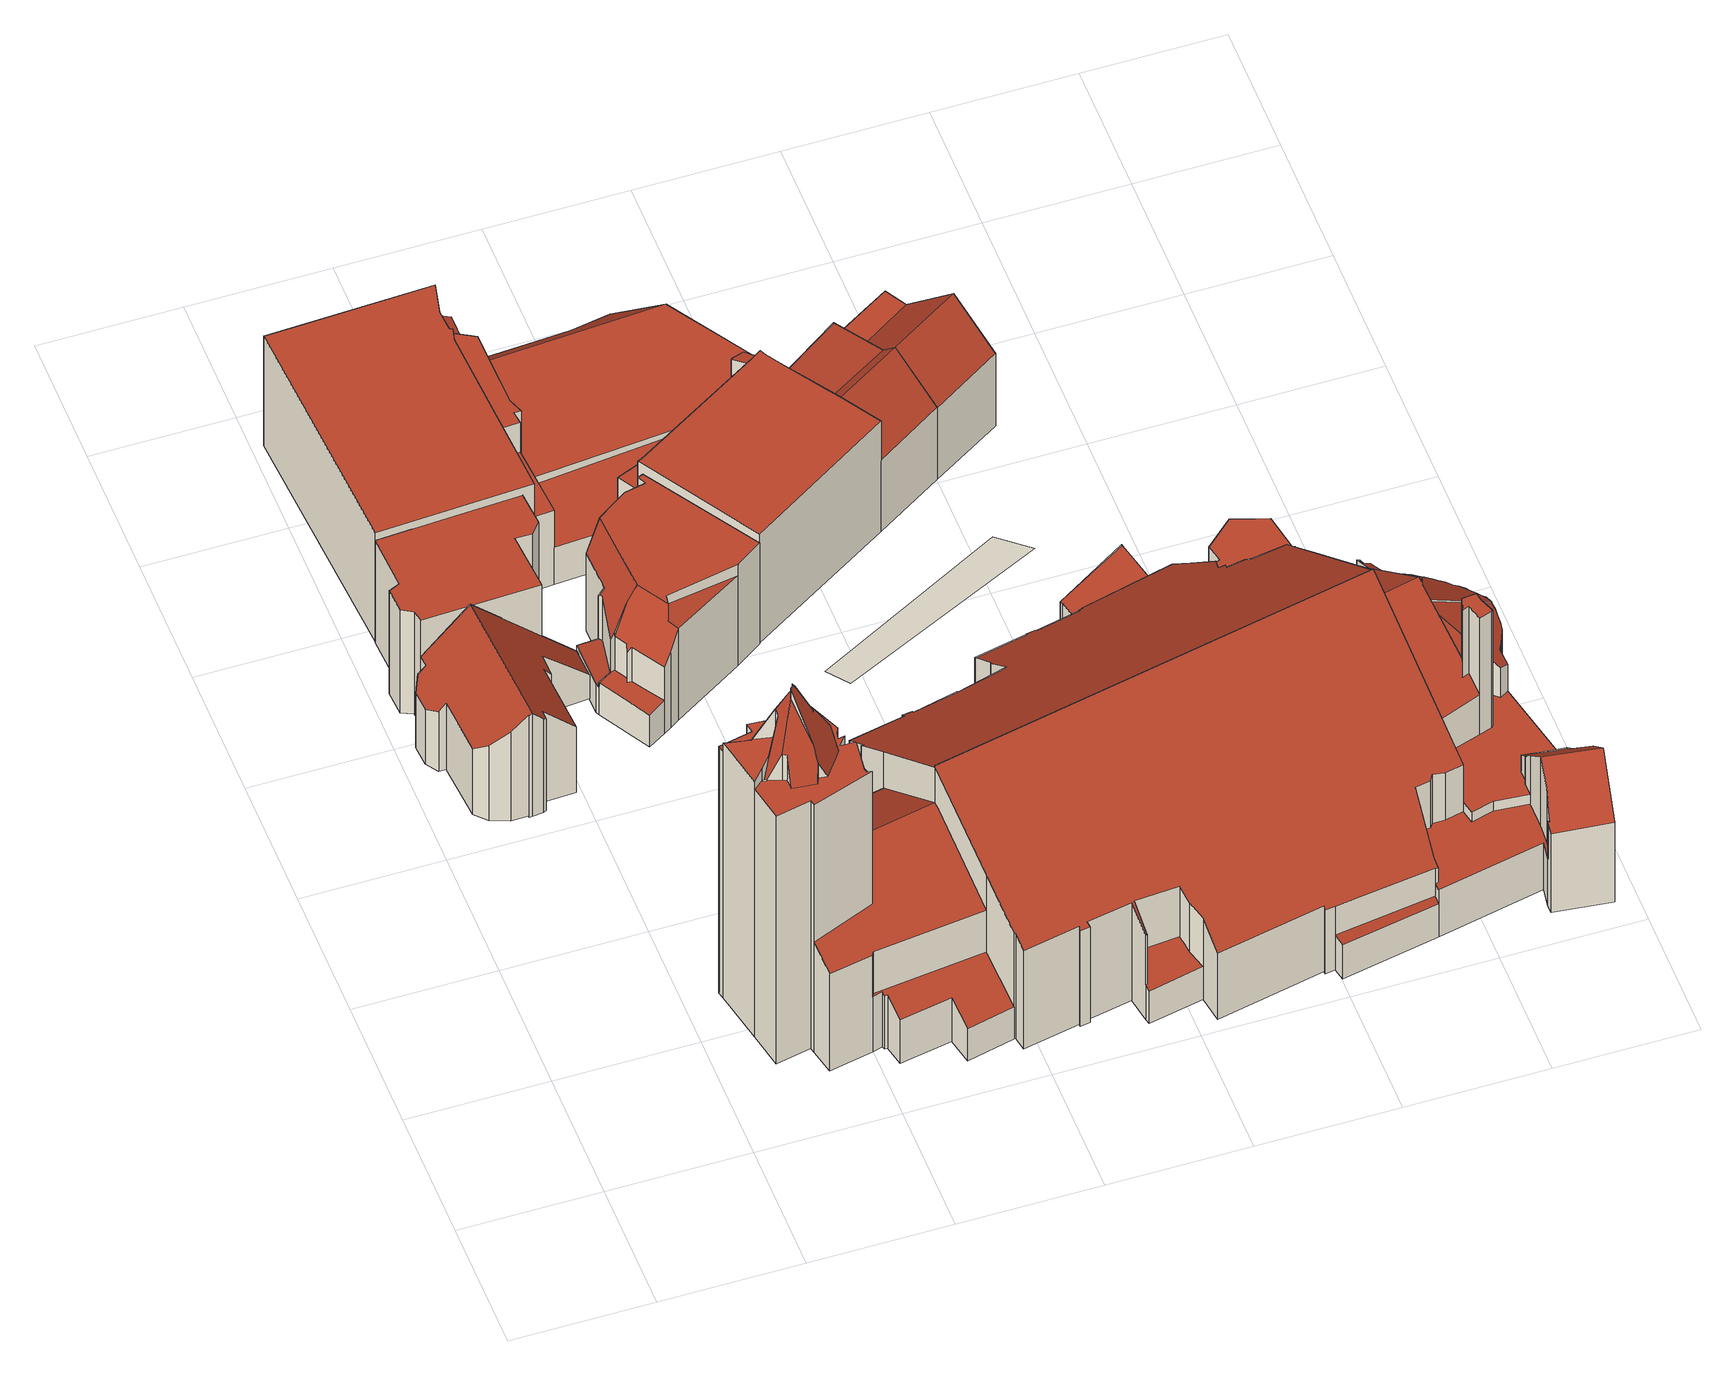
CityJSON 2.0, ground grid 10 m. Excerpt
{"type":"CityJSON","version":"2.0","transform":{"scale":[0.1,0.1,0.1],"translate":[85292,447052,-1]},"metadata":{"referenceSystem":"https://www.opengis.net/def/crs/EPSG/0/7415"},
"CityObjects":{
"building1":{"type":"Building","attributes":{"+building-volume":579.9,"+ground-elevation":-0.167,"+roof-elevation":8.51,"aantal_verblijfsobjecten":1,"bouwjaar":1927,"gebruiksdoel":"woonfunctie","kas_warenhuis":false,"oppervlakte_max":153,"oppervlakte_min":153,"rf_extrusion_mode":"standard","rf_force_lod11":false,"rf_h_pc_98p":0,"rf_h_roof_50p":7.63,"rf_h_roof_max":9.54,"rf_h_roof_min":5.55,"rf_h_roof_ridge":9.5,"rf_is_glass_roof":false,"rf_nodata_frac_wippolder":0.0383,"rf_nodata_r_wippolder":0.0727,"rf_pc_select":"PREFERRED_AND_LATEST","rf_pc_source":"wippolder","rf_pc_year":2019,"rf_pointcloud_unusable":false,"rf_pt_density_wippolder":12.58,"rf_ridgelines":1,"rf_rmse_lod22":1.17,"rf_roof_planes":4,"rf_roof_type":"slanted","rf_success":true,"rf_t_run":15,"status":"Pand in gebruik"},"children":["building1-1"]},
"building1-1":{"type":"BuildingPart","parents":["building1"],"geometry":[{"type":"Solid","lod":"2.2","boundaries":[[[[0,1,2,3,4,5,6,7,8,9,10,11,12,13,14,15,16,17,18,19,20,21,22]],[[23,1,0,24]],[[25,2,1,23]],[[26,3,2,25]],[[24,0,22,27]],[[27,22,21,28]],[[28,21,20,29]],[[29,20,19,30]],[[30,19,18,31]],[[32,14,13,33]],[[33,13,12,34]],[[31,18,17,35]],[[35,17,16,36]],[[36,16,15,37]],[[38,11,10,39]],[[34,12,11,38]],[[39,10,9,40]],[[40,9,8,41]],[[41,8,7,42]],[[42,7,6,43]],[[44,4,3,26]],[[45,5,4,44]],[[43,6,5,45]],[[37,15,14,32]],[[37,45,44,26,25,23,24,27,28,29,30,31,35,36]],[[45,37,32,33,34,38,39,40,41,42,43]]]],"semantics":{"surfaces":[{"type":"GroundSurface"},{"type":"WallSurface","on_footprint_edge":true},{"type":"RoofSurface","+roof-elevation":8.49,"rf_h_roof_50p":7.67,"rf_h_roof_max":9.78,"rf_h_roof_min":5.07,"roof-azimuth":266.71,"roof-gradient":45.84},{"type":"RoofSurface","+roof-elevation":8.14,"rf_h_roof_50p":7.16,"rf_h_roof_max":9.78,"rf_h_roof_min":1.78,"roof-azimuth":87.01,"roof-gradient":46.24}],"values":[[0,1,1,1,1,1,1,1,1,1,1,1,1,1,1,1,1,1,1,1,1,1,1,1,2,3]]}}]},
"building2":{"type":"Building","attributes":{"+building-volume":665.86,"+ground-elevation":-0.275,"+roof-elevation":9.31,"aantal_verblijfsobjecten":2,"bouwjaar":1926,"gebruiksdoel":"woonfunctie","kas_warenhuis":false,"oppervlakte_max":104,"oppervlakte_min":80,"rf_extrusion_mode":"standard","rf_force_lod11":false,"rf_h_pc_98p":0,"rf_h_roof_50p":9.28,"rf_h_roof_max":9.41,"rf_h_roof_min":9.07,"rf_is_glass_roof":false,"rf_nodata_frac_wippolder":0.00719,"rf_nodata_r_wippolder":0,"rf_pc_select":"PREFERRED_AND_LATEST","rf_pc_source":"wippolder","rf_pc_year":2019,"rf_pointcloud_unusable":false,"rf_pt_density_wippolder":9.83,"rf_ridgelines":0,"rf_rmse_lod22":0.343,"rf_roof_planes":2,"rf_roof_type":"slanted","rf_success":true,"rf_t_run":9,"status":"Pand in gebruik"},"children":["building2-1"]},
"building2-1":{"type":"BuildingPart","parents":["building2"],"geometry":[{"type":"Solid","lod":"2.2","boundaries":[[[[46,47,48,49,50,51,52,53,54,55,56]],[[57,54,53,58]],[[58,53,52,59]],[[60,55,54,57]],[[59,52,51,61]],[[62,49,48,63]],[[64,50,49,62]],[[61,51,50,64]],[[65,56,55,60]],[[66,47,46,67]],[[63,48,47,66]],[[67,46,56,65]],[[67,65,60,57,58,59,61,64,62,63,66]]]],"semantics":{"surfaces":[{"type":"GroundSurface"},{"type":"WallSurface","on_footprint_edge":true},{"type":"RoofSurface","+roof-elevation":9.31,"rf_h_roof_50p":9.29,"rf_h_roof_max":9.36,"rf_h_roof_min":9.2,"roof-azimuth":81.75,"roof-gradient":0.778}],"values":[[0,1,1,1,1,1,1,1,1,1,1,1,2]]}}]},
"building3":{"type":"Building","attributes":{"+building-volume":768.21,"+ground-elevation":-0.256,"+roof-elevation":9.16,"aantal_verblijfsobjecten":2,"bouwjaar":1928,"gebruiksdoel":"woonfunctie","kas_warenhuis":false,"oppervlakte_max":80,"oppervlakte_min":69,"rf_extrusion_mode":"standard","rf_force_lod11":false,"rf_h_pc_98p":0,"rf_h_roof_50p":9.15,"rf_h_roof_max":9.33,"rf_h_roof_min":2.72,"rf_is_glass_roof":false,"rf_nodata_frac_wippolder":0.0108,"rf_nodata_r_wippolder":0,"rf_pc_select":"PREFERRED_AND_LATEST","rf_pc_source":"wippolder","rf_pc_year":2019,"rf_pointcloud_unusable":false,"rf_pt_density_wippolder":13.33,"rf_ridgelines":0,"rf_rmse_lod22":1.33,"rf_roof_planes":8,"rf_roof_type":"slanted","rf_success":true,"rf_t_run":24,"status":"Pand in gebruik"},"children":["building3-1"]},
"building3-1":{"type":"BuildingPart","parents":["building3"],"geometry":[{"type":"Solid","lod":"2.2","boundaries":[[[[68,69,70,71,72,73,74,75,76,77,78,79,80,81,82,83,84]],[[85,86,79,78,87]],[[88,80,79,86]],[[89,69,68,90]],[[91,70,69,89]],[[92,75,74,93]],[[94,83,82,95]],[[95,82,81,96]],[[97,98,96,99]],[[99,96,81,80,88]],[[93,74,73,100]],[[100,73,72,101]],[[102,103,76,75,92]],[[104,77,76,103]],[[105,106,103,102]],[[107,108,109,110]],[[111,107,112]],[[113,84,83,94]],[[114,113,115,116]],[[87,78,77,104]],[[90,68,84,113,114]],[[117,71,70,91]],[[110,109,118,119]],[[119,118,120,121]],[[121,120,86,85]],[[122,123,124]],[[123,122,106,105]],[[101,72,71,117]],[[116,115,98,97,125]],[[125,97,108,107,111]],[[98,115,113,94,95,96]],[[106,122,124,104,103]],[[123,126,112,107,110,119,121,85,87,104,124]],[[101,117,91,126,123,105,102,92,93,100]],[[125,111,112,126,91,89,90,114,116]],[[108,97,99,88,86,120,118,109]]]],"semantics":{"surfaces":[{"type":"GroundSurface"},{"type":"WallSurface","on_footprint_edge":true},{"type":"WallSurface","on_footprint_edge":false},{"type":"RoofSurface","+roof-elevation":2.37,"rf_h_roof_50p":2.37,"rf_h_roof_max":6.82,"rf_h_roof_min":2.35,"roof-azimuth":152.25,"roof-gradient":0.583},{"type":"RoofSurface","+roof-elevation":8.34,"rf_h_roof_50p":8.31,"rf_h_roof_max":9.7,"rf_h_roof_min":8.25,"roof-azimuth":139.89,"roof-gradient":3.31},{"type":"RoofSurface","+roof-elevation":8.41,"rf_h_roof_50p":7.69,"rf_h_roof_max":9.7,"rf_h_roof_min":5.83,"roof-azimuth":239.12,"roof-gradient":59.03},{"type":"RoofSurface","+roof-elevation":9.18,"rf_h_roof_50p":9.17,"rf_h_roof_max":9.55,"rf_h_roof_min":9.13,"roof-azimuth":333.83,"roof-gradient":0.479},{"type":"RoofSurface","+roof-elevation":8.62,"rf_h_roof_50p":8.4,"rf_h_roof_max":9.53,"rf_h_roof_min":6.72,"roof-azimuth":268.27,"roof-gradient":58.81},{"type":"RoofSurface","+roof-elevation":2.75,"rf_h_roof_50p":2.74,"rf_h_roof_max":6.41,"rf_h_roof_min":2.73,"roof-azimuth":253.74,"roof-gradient":0.489}],"values":[[0,1,1,1,1,1,1,1,2,1,1,1,1,1,2,2,2,1,2,1,1,1,2,2,2,2,2,1,2,2,3,4,5,6,7,8]]}}]},
"building4":{"type":"Building","attributes":{"+building-volume":5047.17,"+ground-elevation":-0.211,"+roof-elevation":10.03,"aantal_verblijfsobjecten":7,"bouwjaar":1923,"gebruiksdoel":"winkelfunctie, woonfunctie","kas_warenhuis":false,"oppervlakte_max":479,"oppervlakte_min":64,"rf_extrusion_mode":"standard","rf_force_lod11":false,"rf_h_pc_98p":0,"rf_h_roof_50p":9.94,"rf_h_roof_max":10.19,"rf_h_roof_min":3.31,"rf_h_roof_ridge":9.86,"rf_is_glass_roof":false,"rf_nodata_frac_wippolder":0.0292,"rf_nodata_r_wippolder":0,"rf_pc_select":"PREFERRED_AND_LATEST","rf_pc_source":"wippolder","rf_pc_year":2019,"rf_pointcloud_unusable":false,"rf_pt_density_wippolder":10.65,"rf_ridgelines":1,"rf_rmse_lod22":0.272,"rf_roof_planes":20,"rf_roof_type":"slanted","rf_success":true,"rf_t_run":100,"status":"Pand in gebruik"},"children":["building4-1"]},
"building4-1":{"type":"BuildingPart","parents":["building4"],"geometry":[{"type":"Solid","lod":"2.2","boundaries":[[[[127,128,129,130,131,132,133,134,135,136,137,138,139,140,141,142,143,144,145,146,147,148]],[[149,150,130,129,151]],[[133,152,134]],[[152,133,132,153]],[[154,137,136,155]],[[156,157,155,158]],[[159,153,132,131,160]],[[160,131,130,150]],[[161,162,163,164,165]],[[165,164,166,167]],[[168,144,143,169]],[[170,168,171,172]],[[173,145,144,168,170]],[[174,139,138,175,176]],[[177,178,179,180]],[[181,182,183,184,185,186]],[[172,171,187,188]],[[176,175,189,190]],[[191,192,193,194,195]],[[196,197,198,199,200]],[[200,199,201,202]],[[175,138,137,154]],[[203,204,205,206]],[[207,147,146,208]],[[209,148,147,207]],[[210,208,146,145,173]],[[186,185,211,212]],[[185,184,213,214,215]],[[216,142,141,217]],[[167,166,150,149]],[[218,180,179,208,210]],[[219,220,178,177]],[[204,140,139,174]],[[217,141,140,204,203]],[[169,143,142,216]],[[221,206,205,182,181]],[[222,223,224,211]],[[223,225,226,227]],[[202,201,192,191]],[[228,229,225,223,222]],[[215,214,229,228]],[[230,231,220,219]],[[227,226,232,231,230]],[[214,213,233,234]],[[158,155,136,135,235]],[[212,211,224,180,218]],[[234,233,157,156]],[[235,135,134]],[[236,237,238,239]],[[240,209,241,198,197]],[[237,242,197,196]],[[243,127,148,209,240]],[[151,129,128,244]],[[194,193,245,246]],[[247,243,242,237,236]],[[244,128,127,243,247]],[[246,245,153,159]],[[188,187,206,221]],[[248,249,232,226]],[[239,238,162,161]],[[195,194,163,162]],[[198,241,249,248]],[[190,189,183,182]],[[169,216,171,168]],[[215,228,222,211,185]],[[188,221,181,186,212,218,210,173,170,172]],[[180,224,223,227,230,219,177]],[[190,182,205,204,174,176]],[[198,248,226,225,229,214,234,156,158,235,245,193,192,201,199]],[[242,243,240,197]],[[153,245,235,134,152]],[[239,161,165,167,149,151,244,247,236]],[[187,217,203,206]],[[195,162,238,237,196,200,202,191]],[[163,194,246,159,160,150,166,164]],[[249,241,209,207,208,179,178,220,231,232]],[[217,187,171,216]],[[183,189,175,154,155,157,233,213,184]]]],"semantics":{"surfaces":[{"type":"GroundSurface"},{"type":"WallSurface","on_footprint_edge":true},{"type":"WallSurface","on_footprint_edge":false},{"type":"RoofSurface","+roof-elevation":9.2,"rf_h_roof_50p":8.46,"rf_h_roof_max":10.19,"rf_h_roof_min":6.62,"roof-azimuth":148.5,"roof-gradient":44.5},{"type":"RoofSurface","+roof-elevation":9.21,"rf_h_roof_50p":9.1,"rf_h_roof_max":10.12,"rf_h_roof_min":8.97,"roof-azimuth":320.51,"roof-gradient":19.32},{"type":"RoofSurface","+roof-elevation":10.11,"rf_h_roof_50p":10.07,"rf_h_roof_max":10.19,"rf_h_roof_min":9.96,"roof-azimuth":262.72,"roof-gradient":0.888},{"type":"RoofSurface","+roof-elevation":6.89,"rf_h_roof_50p":6.86,"rf_h_roof_max":10.1,"rf_h_roof_min":6.77,"roof-azimuth":313.66,"roof-gradient":2.16},{"type":"RoofSurface","+roof-elevation":8.66,"rf_h_roof_50p":6.22,"rf_h_roof_max":10.14,"rf_h_roof_min":6.13,"roof-azimuth":320.25,"roof-gradient":5.29},{"type":"RoofSurface","+roof-elevation":3.91,"rf_h_roof_50p":3.88,"rf_h_roof_max":9.58,"rf_h_roof_min":3.77,"roof-azimuth":30.73,"roof-gradient":0.896},{"type":"RoofSurface","+roof-elevation":6.83,"rf_h_roof_50p":6.81,"rf_h_roof_max":6.86,"rf_h_roof_min":6.77,"roof-azimuth":262.93,"roof-gradient":3.01},{"type":"RoofSurface","+roof-elevation":2.81,"rf_h_roof_50p":2.31,"rf_h_roof_max":3.87,"rf_h_roof_min":-0.305,"roof-azimuth":356.69,"roof-gradient":45},{"type":"RoofSurface","+roof-elevation":10.05,"rf_h_roof_50p":10.03,"rf_h_roof_max":10.12,"rf_h_roof_min":9.93,"roof-azimuth":124.3,"roof-gradient":0.575},{"type":"RoofSurface","+roof-elevation":8.8,"rf_h_roof_50p":8.76,"rf_h_roof_max":10.16,"rf_h_roof_min":8.66,"roof-azimuth":326.24,"roof-gradient":2.7},{"type":"RoofSurface","+roof-elevation":9.61,"rf_h_roof_50p":9.6,"rf_h_roof_max":9.98,"rf_h_roof_min":9.58,"roof-azimuth":183.14,"roof-gradient":0.242},{"type":"RoofSurface","+roof-elevation":6.76,"rf_h_roof_50p":6.58,"rf_h_roof_max":10.03,"rf_h_roof_min":6.04,"roof-azimuth":104.63,"roof-gradient":28.11},{"type":"RoofSurface","+roof-elevation":3.42,"rf_h_roof_50p":3.37,"rf_h_roof_max":6.89,"rf_h_roof_min":3.27,"roof-azimuth":237.85,"roof-gradient":0.949},{"type":"RoofSurface","+roof-elevation":9.49,"rf_h_roof_50p":9.24,"rf_h_roof_max":10.17,"rf_h_roof_min":8.81,"roof-azimuth":328.1,"roof-gradient":42.67},{"type":"RoofSurface","+roof-elevation":3.29,"rf_h_roof_50p":3.25,"rf_h_roof_max":10.13,"rf_h_roof_min":3.16,"roof-azimuth":165.31,"roof-gradient":3.58}],"values":[[0,1,1,1,1,2,1,1,2,2,1,2,1,1,2,2,2,2,2,2,2,1,2,1,1,1,2,2,1,2,2,2,1,1,1,2,2,2,2,2,2,2,2,2,1,2,2,1,2,2,2,1,1,2,2,1,2,2,2,2,2,2,2,3,4,5,6,7,8,9,10,11,12,13,14,15,16,17]]}}]},
"building5":{"type":"Building","attributes":{"+building-volume":14493.46,"+ground-elevation":-0.104,"+roof-elevation":13.08,"aantal_verblijfsobjecten":1,"bouwjaar":1940,"gebruiksdoel":"bijeenkomstfunctie","kas_warenhuis":false,"oppervlakte_max":13124,"oppervlakte_min":13124,"rf_extrusion_mode":"standard","rf_force_lod11":false,"rf_h_pc_98p":0,"rf_h_roof_50p":11.06,"rf_h_roof_max":23.97,"rf_h_roof_min":3.94,"rf_h_roof_ridge":24.6,"rf_is_glass_roof":false,"rf_nodata_frac_wippolder":0.000191,"rf_nodata_r_wippolder":0.0543,"rf_pc_select":"PREFERRED_AND_LATEST","rf_pc_source":"wippolder","rf_pc_year":2019,"rf_pointcloud_unusable":false,"rf_pt_density_wippolder":16.97,"rf_ridgelines":11,"rf_rmse_lod22":0.669,"rf_roof_planes":46,"rf_roof_type":"slanted","rf_success":true,"rf_t_run":316,"status":"Pand in gebruik"},"children":["building5-1"]},
"building5-1":{"type":"BuildingPart","parents":["building5"],"geometry":[{"type":"Solid","lod":"2.2","boundaries":[[[[250,251,252,253,254,255,256,257,258,259,260,261,262,263,264,265,266,267,268,269,270,271,272,273,274,275,276,277,278,279,280,281,282,283,284,285,286,287,288,289,290,291,292,293,294,295,296,297,298,299,300,301,302,303,304,305,306,307,308,309,310,311,312,313,314,315,316,317,318,319,320,321,322,323,324,325,326,327,328,329,330,331,332,333,334,335,336,337,338,339,340,341,342,343,344,345,346,347,348,349,350,351,352,353,354,355,356,357,358,359,360,361,362,363,364,365,366,367,368,369,370]],[[371,308,307,372,373]],[[374,310,309,375]],[[375,309,308,371]],[[376,278,277,377]],[[378,319,318,379]],[[379,318,317,380]],[[381,306,305,382]],[[383,304,303,384]],[[384,303,302,385]],[[386,387,388,389]],[[385,302,301,390]],[[301,391,390]],[[392,393,394,395,396]],[[391,301,300,397]],[[397,300,299,398]],[[399,400,401]],[[402,403,401]],[[404,405,406,407]],[[407,406,408,409]],[[410,296,295,411]],[[412,298,297,413]],[[414,415,413,416]],[[417,293,292,418]],[[419,294,293,417]],[[377,277,276,420]],[[421,284,283,422]],[[423,370,369,424,425]],[[425,424,426,427]],[[428,288,287,429]],[[429,287,286,430]],[[431,285,284,421]],[[432,281,280,433]],[[434,279,278,376]],[[430,286,285,431]],[[433,280,279,434]],[[435,436,282,281,432]],[[437,275,274,438]],[[420,276,275,437]],[[439,273,272,440]],[[438,274,273,439]],[[440,272,271,441]],[[441,271,270,442]],[[442,270,269,443]],[[444,267,266,445]],[[446,268,267,444]],[[445,266,265,447]],[[443,269,268,446]],[[447,265,264,448]],[[449,260,259,450]],[[451,452,453,454]],[[454,453,455,456]],[[457,458,459,460]],[[448,264,263,461]],[[462,257,256,463]],[[464,449,465,466]],[[450,259,258,467]],[[467,258,257,462]],[[468,252,251,469]],[[470,463,256,255,471]],[[471,255,254,472]],[[473,474,475,466,476]],[[472,254,253,477]],[[478,479,336,335,480]],[[481,482,479,478]],[[483,368,367,484]],[[484,367,366,485]],[[486,360,359,487]],[[488,489,490,491]],[[424,369,368,483]],[[477,253,252,468]],[[492,364,363,493]],[[494,495,365,364,492]],[[496,362,361,497]],[[497,361,360,486]],[[493,363,362,496]],[[498,352,351,499]],[[500,353,352,498]],[[501,502,503,504]],[[505,358,357,506]],[[506,357,356,507]],[[508,350,349,509,510]],[[510,509,511,512]],[[507,356,355,513]],[[513,355,354,514]],[[514,354,353,500]],[[509,349,348,515]],[[515,348,347,516]],[[512,511,516,517]],[[518,481,519,520]],[[521,487,359,358,505]],[[522,523,487,521]],[[499,351,350,508]],[[524,347,346,525]],[[525,346,345,526]],[[517,516,347,524]],[[527,344,343,528]],[[526,345,344,527]],[[528,343,342,529]],[[529,342,341,530]],[[531,340,339,532]],[[533,531,482,481,518]],[[532,339,338,534]],[[534,338,337,535]],[[535,337,336,479]],[[536,537,538,539]],[[540,541,398,542]],[[390,391,541,540,543]],[[480,335,334,544]],[[544,334,333,545]],[[489,324,323,546]],[[545,333,332,547]],[[547,332,331,548]],[[549,326,325,550]],[[551,548,331,330,552]],[[553,554,555]],[[556,557,555]],[[558,559,560,561]],[[562,563,564,559,558]],[[565,327,326,549]],[[566,567,328,327,565,568]],[[380,317,316,569]],[[569,316,315,570]],[[571,572,573]],[[546,323,322,574,575]],[[575,574,502,501]],[[576,314,313,577]],[[577,313,312,578]],[[542,398,299,298,412]],[[579,321,320,580]],[[580,320,319,378]],[[581,582,583]],[[584,585,583]],[[530,341,340,531,533]],[[586,570,315,314,576]],[[587,427,426,588,523,522]],[[578,312,311,589]],[[589,311,310,374]],[[373,372,590,591]],[[372,307,306,381]],[[400,592,475,474]],[[491,490,593,594]],[[595,262,261,596,597]],[[461,263,262,595]],[[596,261,260,449,464]],[[597,596,592,400,399]],[[598,289,288,428]],[[599,600,601,602]],[[603,604,436,435]],[[422,283,282,436]],[[605,606,403,402]],[[607,608,609,610]],[[460,459,608,607]],[[611,612,606,605]],[[613,382,305,304,383]],[[591,590,614,615]],[[616,617,504,618]],[[618,504,503,570,586]],[[619,620,621,622]],[[602,601,620,619]],[[623,451,624,393,392]],[[625,626,627,628]],[[626,629,630,631]],[[628,627,632,405,404]],[[633,634,635,636]],[[622,621,637,638]],[[411,295,294,419]],[[615,614,634,633]],[[550,325,324,489,488]],[[638,637,452,451,623]],[[418,292,291,639,640]],[[641,642,643,644]],[[644,643,645,646]],[[456,455,647,645]],[[552,330,329,648]],[[543,540,649,650]],[[650,649,600,599]],[[646,645,647,387,386]],[[636,635,382,613]],[[651,652,564,563]],[[652,651,653]],[[654,655,656,657]],[[658,659,660,661]],[[662,663,664,659,658]],[[393,624,664,663]],[[665,666,667,668]],[[639,291,290,667]],[[409,408,669,670]],[[671,672,673]],[[554,553,672,671]],[[648,329,328,567]],[[674,582,581,567,566]],[[572,571,675]],[[676,677,642,641]],[[678,679,677,676]],[[640,639,679,678]],[[680,681,548,551]],[[682,683,684]],[[685,686,684]],[[561,560,687,688]],[[389,388,415,414]],[[416,413,297,296,410]],[[668,667,290,289,598]],[[689,250,370,423]],[[690,689,691,692]],[[693,694,695]],[[696,557,556,695]],[[568,565,557,696]],[[697,698,699,700]],[[701,702,703,704]],[[705,702,701,706]],[[704,703,707]],[[708,709,710,711]],[[712,713,463,470]],[[711,710,713,712]],[[714,715,716]],[[585,584,717]],[[686,685,717]],[[670,669,663,662]],[[661,660,629,626,625]],[[718,719,666,665]],[[720,721,427,587]],[[722,723,724]],[[582,674,724]],[[723,722,694,693]],[[715,714,698,697]],[[612,725,604,603]],[[631,630,719,718]],[[657,656,563,562]],[[683,682,726]],[[702,705,726]],[[688,687,727,728]],[[728,727,681,680]],[[700,699,729]],[[523,588,495,494]],[[485,366,365,495]],[[692,691,709,708]],[[476,466,465,458,457]],[[405,632,730,731]],[[731,730,725,612,611]],[[732,733,721,720]],[[610,609,733,732]],[[574,322,321,579]],[[594,593,537,536]],[[539,538,655,654]],[[395,394,474,473]],[[469,251,250,689,690]],[[396,395,520,734]],[[734,520,519,617,616]],[[516,511,509,515]],[[535,479,482,531,532,534]],[[541,391,397,398]],[[592,596,464,466,475]],[[382,635,634,614,590,372,381]],[[640,678,676,641,644,646,386,419,417,418]],[[415,388,387,647,455,453,452,637,621,620,601,600,649,540,542,412,413]],[[416,410,411,419,386,389,414]],[[661,625,628,404,407,409,670,662,658]],[[718,665,668,598,428,429,430,431,421,422,436,604]],[[612,603,435,432,433,434,376,377,420,437,438,439,440,441,442,443,446,444,445,447,448,461,595,597,399,401,403,606]],[[694,722,724,674,566,568,696,695]],[[698,723,693,695,556,555,554,699]],[[698,714,716,686,717,584,583,582,724,723]],[[729,699,554,671,673,573,572]],[[731,611,605,402,394,393,663,669,408,406,405]],[[719,630,629,660,659,664,624,451,454,456,645,643,642,677,679,639,667,666]],[[702,726,682,684,686,716,707,703]],[[655,538,537,593,490,489,546,575,501,504,617,653,651,563,656]],[[700,729,572,675,706,701,704,707,716,715,697]],[[523,494,492,493,496,497,486,487]],[[485,495,588,426,424,483,484]],[[733,609,608,459,458,465,449,450,467,462,463,713,710,709,691,689,423,425,427,721]],[[725,730,632,627,626,631,718,604]],[[520,395,473,476,457,460,607,610,732,720,587,522,521,505,506,507,513,514,500,498,499,508,510,512,517,524,525,526,527,528,529,530,533,518]],[[574,579,580,378,379,380,569,570,503,502]],[[539,654,657,562,558,561,688,728,680,551,552,648,567,581,583,585,717,685,684,683,726,705,706,675,571,573,673,672,553,555,557,565,549,550,488,491,594,536]],[[474,394,402,401,400]],[[469,690,692,708,711,712,470,471,472,477,468]],[[734,616,618,586,576,577,578,589,374,375,371,373,591,615,633,636,613,383,384,385,390,543,650,599,602,619,622,638,623,392,396]],[[617,519,481,478,480,544,545,547,548,681,727,687,560,559,564,652,653]]]],"semantics":{"surfaces":[{"type":"GroundSurface"},{"type":"WallSurface","on_footprint_edge":true},{"type":"WallSurface","on_footprint_edge":false},{"type":"RoofSurface","+roof-elevation":3.74,"rf_h_roof_50p":3.5,"rf_h_roof_max":8.76,"rf_h_roof_min":2.72,"roof-azimuth":349.38,"roof-gradient":31.66},{"type":"RoofSurface","+roof-elevation":4.42,"rf_h_roof_50p":4.16,"rf_h_roof_max":11.61,"rf_h_roof_min":3.13,"roof-azimuth":347.42,"roof-gradient":30.82},{"type":"RoofSurface","+roof-elevation":3.15,"rf_h_roof_50p":3.13,"rf_h_roof_max":6.05,"rf_h_roof_min":3.06,"roof-azimuth":164.89,"roof-gradient":6.07},{"type":"RoofSurface","+roof-elevation":5.2,"rf_h_roof_50p":5.2,"rf_h_roof_max":11,"rf_h_roof_min":5.19,"roof-azimuth":24.79,"roof-gradient":0.187},{"type":"RoofSurface","+roof-elevation":4.08,"rf_h_roof_50p":3.79,"rf_h_roof_max":9.17,"rf_h_roof_min":3.1,"roof-azimuth":168.97,"roof-gradient":30.49},{"type":"RoofSurface","+roof-elevation":9.4,"rf_h_roof_50p":8.62,"rf_h_roof_max":11.01,"rf_h_roof_min":6.55,"roof-azimuth":8.08,"roof-gradient":45.19},{"type":"RoofSurface","+roof-elevation":4.32,"rf_h_roof_50p":4.31,"rf_h_roof_max":10.51,"rf_h_roof_min":4.3,"roof-azimuth":165.45,"roof-gradient":0.434},{"type":"RoofSurface","+roof-elevation":10.01,"rf_h_roof_50p":9.3,"rf_h_roof_max":11.01,"rf_h_roof_min":7.6,"roof-azimuth":188.09,"roof-gradient":45.16},{"type":"RoofSurface","+roof-elevation":16.11,"rf_h_roof_50p":16.1,"rf_h_roof_max":16.11,"rf_h_roof_min":16.09,"roof-azimuth":108.04,"roof-gradient":0.786},{"type":"RoofSurface","+roof-elevation":9.69,"rf_h_roof_50p":9.15,"rf_h_roof_max":11.19,"rf_h_roof_min":7.7,"roof-azimuth":112.95,"roof-gradient":35.75},{"type":"RoofSurface","+roof-elevation":10.11,"rf_h_roof_50p":9.54,"rf_h_roof_max":13.55,"rf_h_roof_min":7.82,"roof-azimuth":43.46,"roof-gradient":36.16},{"type":"RoofSurface","+roof-elevation":24.5,"rf_h_roof_50p":24.35,"rf_h_roof_max":26.66,"rf_h_roof_min":23.85,"roof-azimuth":258.62,"roof-gradient":26.84},{"type":"RoofSurface","+roof-elevation":27.87,"rf_h_roof_50p":26.66,"rf_h_roof_max":29.47,"rf_h_roof_min":24.47,"roof-azimuth":254.39,"roof-gradient":71.08},{"type":"RoofSurface","+roof-elevation":25.64,"rf_h_roof_50p":24.85,"rf_h_roof_max":29.47,"rf_h_roof_min":22.53,"roof-azimuth":343.36,"roof-gradient":70.5},{"type":"RoofSurface","+roof-elevation":26.73,"rf_h_roof_50p":26.47,"rf_h_roof_max":29.41,"rf_h_roof_min":23.92,"roof-azimuth":185.26,"roof-gradient":70.5},{"type":"RoofSurface","+roof-elevation":12.71,"rf_h_roof_50p":11.83,"rf_h_roof_max":16.11,"rf_h_roof_min":8.88,"roof-azimuth":169.18,"roof-gradient":36.31},{"type":"RoofSurface","+roof-elevation":5.23,"rf_h_roof_50p":5.22,"rf_h_roof_max":16.1,"rf_h_roof_min":5.21,"roof-azimuth":138.16,"roof-gradient":0.158},{"type":"RoofSurface","+roof-elevation":25.24,"rf_h_roof_50p":24.29,"rf_h_roof_max":27.26,"rf_h_roof_min":23.1,"roof-azimuth":48.45,"roof-gradient":70.73},{"type":"RoofSurface","+roof-elevation":12.13,"rf_h_roof_50p":10.92,"rf_h_roof_max":23.2,"rf_h_roof_min":8.97,"roof-azimuth":168.25,"roof-gradient":36.05},{"type":"RoofSurface","+roof-elevation":26.86,"rf_h_roof_50p":25.73,"rf_h_roof_max":29.4,"rf_h_roof_min":23.27,"roof-azimuth":126.2,"roof-gradient":70.22},{"type":"RoofSurface","+roof-elevation":3.95,"rf_h_roof_50p":3.95,"rf_h_roof_max":5.63,"rf_h_roof_min":3.92,"roof-azimuth":130.09,"roof-gradient":0.483},{"type":"RoofSurface","+roof-elevation":3.18,"rf_h_roof_50p":3.12,"rf_h_roof_max":5.95,"rf_h_roof_min":3.06,"roof-azimuth":340.51,"roof-gradient":5.58},{"type":"RoofSurface","+roof-elevation":4.12,"rf_h_roof_50p":4.12,"rf_h_roof_max":8.26,"rf_h_roof_min":4.11,"roof-azimuth":83.39,"roof-gradient":0.0949},{"type":"RoofSurface","+roof-elevation":10.77,"rf_h_roof_50p":9.83,"rf_h_roof_max":16.11,"rf_h_roof_min":8.1,"roof-azimuth":155.94,"roof-gradient":35.4},{"type":"RoofSurface","+roof-elevation":13.58,"rf_h_roof_50p":11.76,"rf_h_roof_max":16.84,"rf_h_roof_min":5.32,"roof-azimuth":348.15,"roof-gradient":35.35},{"type":"RoofSurface","+roof-elevation":4.82,"rf_h_roof_50p":4.48,"rf_h_roof_max":12.35,"rf_h_roof_min":3.07,"roof-azimuth":168.69,"roof-gradient":30.04},{"type":"RoofSurface","+roof-elevation":23.18,"rf_h_roof_50p":23.15,"rf_h_roof_max":25.48,"rf_h_roof_min":23.06,"roof-azimuth":10.2,"roof-gradient":1.06},{"type":"RoofSurface","+roof-elevation":12.59,"rf_h_roof_50p":11.42,"rf_h_roof_max":16.07,"rf_h_roof_min":8.53,"roof-azimuth":347.5,"roof-gradient":36.52},{"type":"RoofSurface","+roof-elevation":5.39,"rf_h_roof_50p":5.35,"rf_h_roof_max":5.44,"rf_h_roof_min":5.27,"roof-azimuth":184.17,"roof-gradient":1.98},{"type":"RoofSurface","+roof-elevation":14.02,"rf_h_roof_50p":12.16,"rf_h_roof_max":16.84,"rf_h_roof_min":5.88,"roof-azimuth":168.26,"roof-gradient":35.35},{"type":"RoofSurface","+roof-elevation":11.7,"rf_h_roof_50p":10.49,"rf_h_roof_max":23.1,"rf_h_roof_min":8.5,"roof-azimuth":348.43,"roof-gradient":36.01}],"values":[[0,1,1,1,1,1,1,1,1,1,2,1,1,2,1,1,2,2,2,2,1,1,2,1,1,1,1,1,2,1,1,1,1,1,1,1,1,1,1,1,1,1,1,1,1,1,1,1,1,1,2,2,2,1,1,2,1,1,1,1,1,2,1,1,2,1,1,1,2,1,1,1,1,1,1,1,1,1,2,1,1,1,2,1,1,1,1,1,2,2,1,2,1,1,1,1,1,1,1,1,1,2,1,1,1,2,2,2,1,1,1,1,1,1,1,2,2,2,2,1,1,1,1,2,1,2,1,1,1,1,1,2,2,1,1,2,1,1,2,1,2,2,1,1,1,2,1,2,2,1,2,2,2,2,1,2,2,2,2,2,2,2,2,2,2,2,1,2,1,2,1,2,2,2,1,2,2,2,2,2,2,2,2,2,2,2,1,2,2,2,1,2,2,2,2,2,2,2,2,2,2,1,1,1,2,2,2,2,2,2,2,2,2,2,2,2,2,2,2,2,2,2,2,2,2,2,2,2,2,2,2,2,2,2,2,1,2,2,2,2,2,2,1,2,2,2,1,2,2,3,4,5,6,7,8,9,10,11,12,13,14,15,16,17,18,19,20,21,22,23,24,25,26,27,28,29,30,31,32,33]]}}]},
"building6":{"type":"Building","attributes":{"+ground-elevation":-0.31,"kas_warenhuis":true,"rf_extrusion_mode":"skip","rf_force_lod11":false,"rf_h_pc_98p":0,"rf_is_glass_roof":false,"rf_nodata_frac_wippolder":0.0137,"rf_nodata_r_wippolder":0,"rf_pc_select":"PREFERRED_AND_LATEST","rf_pc_source":"wippolder","rf_pc_year":2019,"rf_pointcloud_unusable":true,"rf_pt_density_wippolder":11.64,"rf_roof_type":"unknown","rf_success":true,"rf_t_run":0},"geometry":[{"type":"MultiSurface","lod":"0","boundaries":[[[735,736,737,738]]]}]},
"building7":{"type":"Building","attributes":{"+building-volume":420.75,"+ground-elevation":-0.196,"+roof-elevation":8.83,"aantal_verblijfsobjecten":1,"bouwjaar":1921,"gebruiksdoel":"woonfunctie","kas_warenhuis":false,"oppervlakte_max":126,"oppervlakte_min":126,"rf_extrusion_mode":"standard","rf_force_lod11":false,"rf_h_pc_98p":0,"rf_h_roof_50p":8.1,"rf_h_roof_max":9.87,"rf_h_roof_min":6.22,"rf_h_roof_ridge":9.89,"rf_is_glass_roof":false,"rf_nodata_frac_wippolder":0.0379,"rf_nodata_r_wippolder":0,"rf_pc_select":"PREFERRED_AND_LATEST","rf_pc_source":"wippolder","rf_pc_year":2019,"rf_pointcloud_unusable":false,"rf_pt_density_wippolder":10.44,"rf_ridgelines":1,"rf_rmse_lod22":0.902,"rf_roof_planes":3,"rf_roof_type":"slanted","rf_success":true,"rf_t_run":10,"status":"Pand in gebruik"},"children":["building7-1"]},
"building7-1":{"type":"BuildingPart","parents":["building7"],"geometry":[{"type":"Solid","lod":"2.2","boundaries":[[[[739,740,741,742,143,142,743,139]],[[744,143,742,745]],[[216,142,143,744]],[[746,739,139,747]],[[748,743,142,216]],[[747,139,743,748]],[[745,742,741,749]],[[750,740,739,746]],[[749,741,740,750]],[[749,216,744,745]],[[750,746,747,748]],[[749,750,748,216]]]],"semantics":{"surfaces":[{"type":"GroundSurface"},{"type":"WallSurface","on_footprint_edge":true},{"type":"RoofSurface","+roof-elevation":9.14,"rf_h_roof_50p":8.46,"rf_h_roof_max":10.23,"rf_h_roof_min":6.64,"roof-azimuth":148.14,"roof-gradient":44.42},{"type":"RoofSurface","+roof-elevation":6.24,"rf_h_roof_50p":6.22,"rf_h_roof_max":6.26,"rf_h_roof_min":6.19,"roof-azimuth":146.31,"roof-gradient":2.15},{"type":"RoofSurface","+roof-elevation":8.59,"rf_h_roof_50p":7.86,"rf_h_roof_max":10.23,"rf_h_roof_min":6.1,"roof-azimuth":327.95,"roof-gradient":44.33}],"values":[[0,1,1,1,1,1,1,1,1,2,3,4]]}}]}
},
"vertices":[
[14,381,8],[13,396,8],[18,406,8],[24,407,8],[23,415,8],[57,417,8],[130,422,8],[131,399,8],[98,396,8],[98,379,8],[93,379,8],[96,326,8],[73,325,8],[73,318,8],[71,317,8],[63,316,8],[61,316,8],[61,317,8],[49,317,8],[36,322,8],[28,330,8],[25,372,8],[20,372,8],[13,396,59],[14,381,59],[18,406,65],[24,407,70],[20,372,64],[25,372,70],[28,330,70],[36,322,78],[49,317,91],[71,317,96],[73,318,94],[73,325,94],[61,317,103],[61,316,103],[63,316,105],[96,326,70],[93,379,70],[98,379,64],[98,396,63],[131,399,30],[130,422,29],[23,415,70],[57,417,105],
[122,471,7],[115,463,7],[103,463,7],[106,420,7],[23,415,7],[22,424,7],[14,428,7],[13,446,7],[21,450,7],[19,490,7],[120,497,7],[21,450,103],[13,446,104],[14,428,104],[19,490,103],[22,424,103],[106,420,102],[103,463,102],[23,415,104],[120,497,102],[115,463,102],[122,471,102],
[149,423,7],[148,455,7],[160,463,7],[182,478,7],[197,481,7],[194,487,7],[198,489,7],[248,408,7],[229,395,7],[178,364,7],[171,359,7],[166,356,7],[153,348,7],[132,385,7],[131,387,7],[130,422,7],[145,423,7],[166,356,69],[166,356,38],[171,359,78],[153,348,37],[148,455,80],[149,423,81],[160,463,101],[248,408,102],[198,489,101],[130,422,34],[131,387,34],[132,385,33],[142,391,37],[142,391,33],[132,385,37],[194,487,101],[197,481,101],[229,395,102],[229,395,92],[178,364,93],[177,385,102],[177,385,94],[145,392,69],[145,392,37],[150,383,37],[150,383,69],[145,392,72],[155,398,89],[145,423,34],[145,423,74],[147,421,34],[147,421,76],[182,478,101],[149,379,37],[149,379,65],[152,379,37],[152,379,69],[176,378,94],[176,378,102],[174,372,93],[142,391,67],[163,400,102],
[128,497,8],[19,490,8],[8,671,8],[125,677,8],[130,677,8],[136,677,8],[218,683,8],[252,704,8],[276,666,8],[325,588,8],[337,569,8],[350,577,8],[353,579,8],[356,574,8],[377,540,8],[382,531,8],[400,502,8],[352,472,8],[248,408,8],[196,493,8],[191,501,8],[142,498,8],[125,677,110],[125,677,82],[8,671,111],[218,683,27],[136,677,28],[337,569,42],[325,588,43],[305,582,49],[305,582,43],[325,588,48],[136,677,76],[130,677,79],[123,638,110],[123,638,106],[123,638,77],[121,639,79],[121,639,110],[120,654,81],[120,654,110],[352,472,75],[400,502,76],[352,472,112],[334,501,109],[334,501,112],[248,408,110],[353,579,72],[350,577,42],[350,577,72],[189,511,78],[189,511,43],[199,494,43],[199,494,78],[302,551,111],[302,551,71],[302,551,41],[300,555,41],[300,555,105],[300,555,111],[328,510,99],[328,510,112],[351,575,42],[351,575,73],[138,572,106],[138,572,50],[137,630,49],[137,630,69],[137,630,106],[138,552,106],[138,552,78],[138,552,50],[137,561,50],[137,561,106],[142,561,50],[142,561,106],[356,574,97],[356,574,73],[308,541,72],[308,541,97],[191,501,43],[196,493,43],[142,498,43],[196,493,110],[294,551,104],[294,551,111],[293,567,42],[293,567,49],[293,567,100],[382,531,109],[377,540,99],[199,494,110],[270,543,79],[270,543,45],[308,541,111],[284,565,98],[284,565,79],[294,551,79],[284,565,49],[276,558,49],[276,558,79],[285,566,98],[285,566,49],[271,554,79],[271,554,45],[276,558,45],[290,570,43],[290,570,49],[276,666,48],[125,551,110],[125,551,106],[121,629,106],[121,629,110],[142,498,78],[138,552,43],[125,551,78],[128,497,78],[19,490,110],[137,656,49],[137,656,73],[128,497,109],[275,565,49],[275,565,45],
[526,330,9],[529,331,9],[526,343,9],[546,361,9],[571,353,9],[576,327,9],[578,326,9],[588,321,9],[592,304,9],[594,304,9],[594,302,9],[601,269,9],[602,265,9],[607,266,9],[611,249,9],[615,250,9],[620,250,9],[625,250,9],[629,250,9],[633,249,9],[637,248,9],[642,246,9],[645,244,9],[649,242,9],[653,239,9],[656,237,9],[659,233,9],[661,230,9],[664,226,9],[666,222,9],[668,218,9],[669,213,9],[669,211,9],[670,207,9],[670,202,9],[670,196,9],[669,191,9],[667,186,9],[665,181,9],[662,176,9],[664,166,9],[679,96,9],[680,88,9],[693,86,9],[688,52,9],[684,19,9],[643,24,9],[643,30,9],[645,44,9],[569,28,9],[500,14,9],[498,23,9],[491,22,9],[491,24,9],[414,8,9],[411,27,9],[372,19,9],[371,23,9],[368,41,9],[336,35,9],[337,32,9],[330,31,9],[330,33,9],[290,25,9],[288,35,9],[287,35,9],[253,27,9],[249,46,9],[212,39,9],[209,54,9],[207,54,9],[206,56,9],[199,54,9],[168,48,9],[164,66,9],[163,70,9],[138,65,9],[133,91,9],[125,129,9],[124,134,9],[148,139,9],[147,146,9],[143,161,9],[182,169,9],[182,172,9],[184,172,9],[184,175,9],[181,188,9],[217,196,9],[215,208,9],[248,215,9],[250,215,9],[246,232,9],[286,240,9],[285,242,9],[292,243,9],[292,241,9],[324,248,9],[319,270,9],[357,278,9],[358,278,9],[353,297,9],[391,305,9],[391,307,9],[397,308,9],[398,306,9],[429,313,9],[429,315,9],[432,316,9],[432,317,9],[427,340,9],[426,342,9],[479,375,9],[480,372,9],[488,337,9],[496,339,9],[507,341,9],[509,329,9],[513,330,9],[513,329,9],[513,327,9],[368,41,101],[371,23,42],[371,23,88],[337,32,99],[336,35,101],[664,226,92],[661,230,91],[209,54,59],[212,39,50],[249,46,50],[372,19,39],[411,27,40],[414,8,71],[491,24,71],[491,22,69],[648,58,118],[648,58,53],[647,44,53],[647,44,104],[498,23,69],[498,23,42],[598,125,126],[598,125,96],[584,195,148],[584,195,175],[584,195,176],[500,14,41],[569,28,40],[599,269,102],[599,269,97],[602,255,108],[617,202,149],[617,202,128],[630,157,171],[630,157,115],[630,156,114],[630,156,171],[627,147,108],[627,147,171],[643,24,83],[684,19,84],[645,44,53],[643,30,53],[644,29,89],[644,29,53],[643,30,89],[693,86,83],[680,88,83],[688,52,118],[659,233,91],[670,202,93],[670,207,95],[513,327,51],[513,329,42],[513,329,51],[508,326,42],[508,326,51],[665,181,91],[667,186,91],[669,191,91],[670,196,92],[669,213,96],[668,218,95],[666,222,93],[669,211,97],[669,211,96],[656,237,90],[653,239,90],[649,242,91],[645,244,92],[642,246,92],[637,248,94],[633,249,95],[625,250,99],[620,250,101],[629,250,97],[615,250,104],[611,249,106],[594,302,51],[594,304,51],[606,86,62],[606,86,53],[608,76,53],[608,76,62],[624,80,53],[624,80,62],[537,294,100],[537,294,51],[534,297,51],[534,297,97],[607,266,99],[588,321,51],[578,326,51],[594,302,62],[562,297,51],[562,297,62],[592,304,51],[526,343,64],[529,331,63],[578,326,63],[576,327,63],[571,353,64],[569,264,125],[569,264,96],[569,264,62],[562,297,101],[546,361,64],[184,175,97],[184,175,58],[184,172,98],[254,189,97],[254,189,59],[513,330,42],[509,329,42],[507,341,41],[427,340,50],[432,317,50],[164,66,242],[164,66,113],[208,81,117],[208,81,242],[488,337,49],[480,372,49],[496,339,49],[496,339,41],[479,375,50],[426,342,50],[391,305,71],[353,297,71],[391,307,69],[200,56,101],[200,56,62],[280,68,59],[280,68,98],[432,316,69],[429,315,69],[429,313,71],[358,278,84],[357,278,39],[357,278,84],[361,260,50],[361,260,98],[398,306,71],[397,308,69],[319,270,39],[324,248,53],[324,248,100],[254,189,131],[267,129,141],[267,129,174],[432,317,68],[499,336,65],[499,336,49],[324,248,101],[292,241,100],[292,243,99],[285,242,99],[286,240,100],[246,232,100],[250,215,112],[248,215,43],[215,208,43],[248,215,112],[217,196,50],[181,188,50],[204,85,242],[204,85,120],[207,108,136],[207,108,241],[569,34,53],[569,34,41],[569,28,53],[569,34,67],[182,172,98],[182,169,100],[168,48,100],[143,161,100],[147,146,111],[138,65,242],[163,70,242],[147,146,241],[148,139,241],[152,93,242],[152,93,266],[143,96,242],[140,97,234],[140,97,242],[197,115,241],[197,115,141],[198,119,138],[198,119,241],[202,116,241],[202,116,143],[202,116,141],[133,91,242],[125,129,249],[125,129,241],[133,91,249],[253,27,39],[287,35,39],[174,87,242],[174,87,256],[172,82,242],[199,54,61],[199,54,100],[288,35,108],[290,25,101],[330,33,101],[206,56,61],[207,54,59],[137,122,241],[137,122,247],[146,127,241],[158,133,234],[158,133,241],[287,35,108],[508,326,73],[499,336,41],[330,31,99],[372,23,42],[372,23,88],[599,269,62],[205,82,118],[205,82,242],[602,265,102],[601,269,62],[601,269,101],[662,176,91],[570,40,71],[570,40,53],[571,78,53],[571,78,97],[620,201,128],[620,201,126],[618,200,148],[618,200,129],[521,295,97],[521,295,51],[522,300,51],[522,300,93],[619,201,148],[619,201,128],[411,27,85],[370,42,53],[370,42,101],[267,128,175],[267,128,142],[280,68,132],[582,80,97],[582,80,53],[584,83,53],[584,83,99],[606,86,97],[598,125,62],[641,152,171],[641,152,89],[640,158,93],[640,158,171],[641,152,62],[650,156,62],[650,156,88],[630,157,95],[402,46,99],[402,46,52],[405,37,46],[405,37,92],[593,83,53],[593,83,97],[679,96,62],[679,96,76],[649,87,88],[649,87,62],[648,87,62],[648,87,89],[648,78,62],[648,78,98],[648,78,53],[124,134,241],[571,34,53],[571,34,67],[203,116,143],[203,116,141],[204,115,142],[207,109,241],[207,109,137],[196,109,139],[196,109,241],[644,140,171],[644,140,62],[645,141,62],[645,141,171],[635,137,171],[635,137,99],[635,137,62],[658,162,90],[658,162,62],[664,166,62],[664,166,87],[632,149,108],[632,149,171],[155,92,265],[155,92,242],[155,84,242],[137,122,254],[180,86,242],[649,98,78],[649,98,62],[665,92,82],[665,92,62],[187,143,241],[187,143,119],[185,124,237],[185,124,241],[182,125,241],[171,129,241],[171,129,257],[200,124,135],[200,124,241],[526,330,51],[526,330,63],[525,323,51],[525,323,63],[155,109,285],[155,109,261],[146,102,257],[140,97,253],[164,107,312],[164,107,309],[162,105,302],[162,105,312],[191,112,259],[191,112,247],[179,110,276],[179,110,281],[191,112,241],[194,105,241],[178,108,282],[556,306,62],[556,306,51],[568,312,51],[568,312,63],[568,321,63],[568,321,51],[164,108,307],[164,108,312],[166,108,309],[162,132,241],[654,166,94],[654,166,62],[520,313,84],[520,313,51],[154,112,262],[154,112,288],[141,120,256],[619,201,126],[187,119,241],[190,147,117],[190,147,241],[172,92,270],[618,198,125],[618,198,146],[517,300,92],[517,300,51],[267,129,176],
[417,445,7],[279,372,7],[291,357,7],[439,427,7],
[403,610,8],[412,595,8],[432,562,8],[450,533,8],[362,563,8],[400,502,75],[450,533,76],[403,610,72],[353,579,73],[362,563,72],[432,562,109],[412,595,72]
]}
